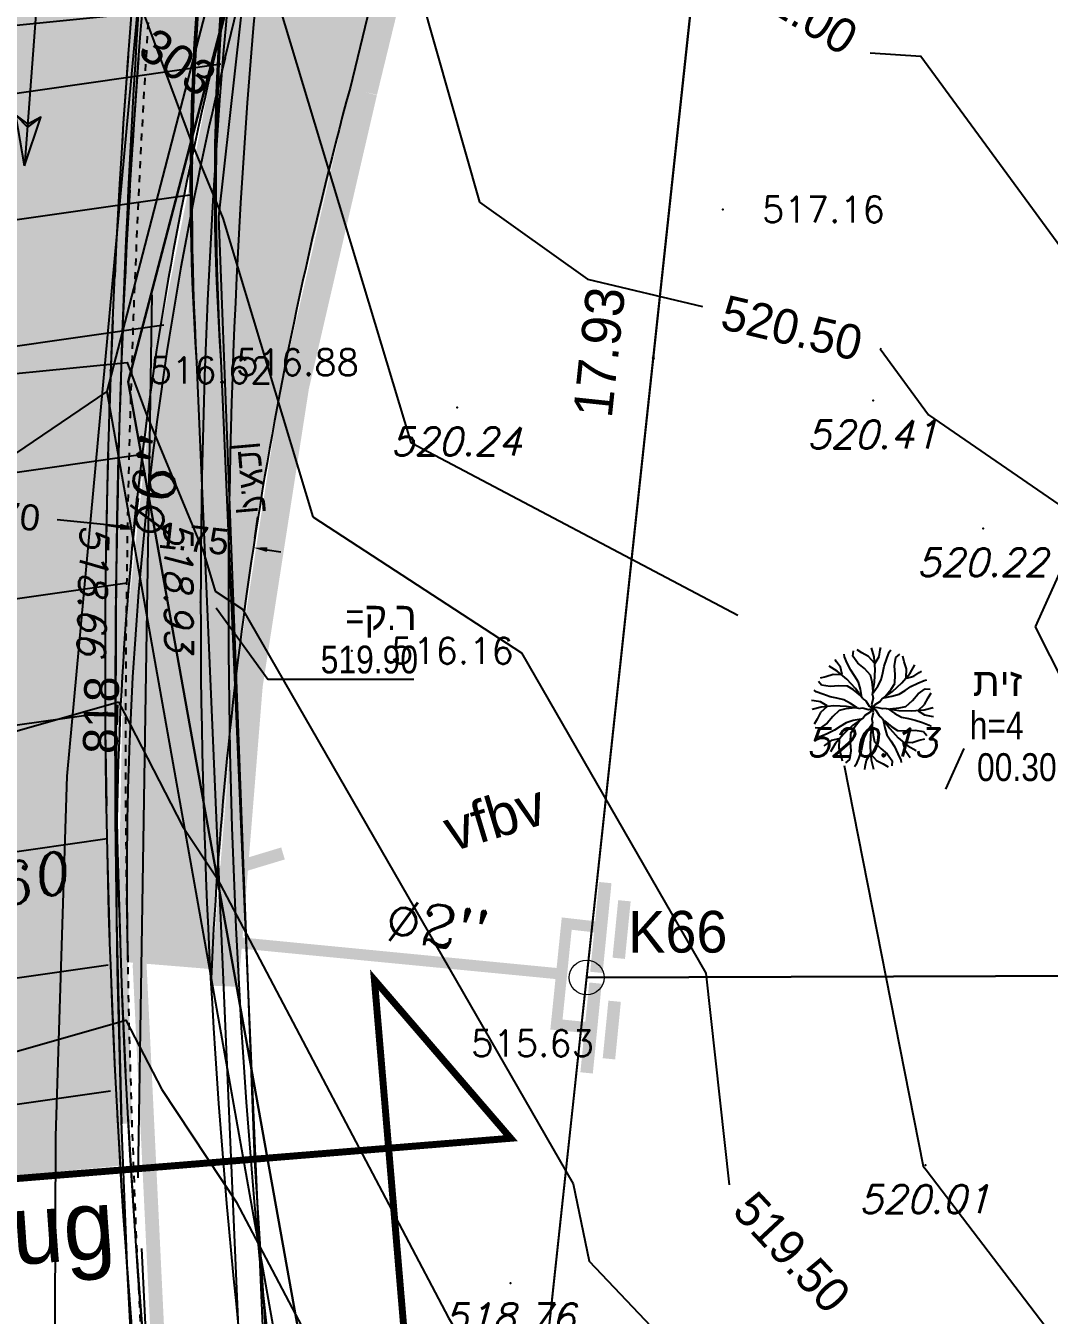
# Model space of a CAD drawing. Header units: metres. Extents: x 222509 to 223547, y 765290 to 766147.
# Drawn here: x 223034.97 to 223049.7, y 765892.9 to 765911.45 of the extents above; entities that cross this region are included whole.
import ezdxf
from ezdxf.enums import TextEntityAlignment as Align

# ---------------------------------------------------------------- set-up
doc = ezdxf.new("R2010")
doc.units = ezdxf.units.M
doc.linetypes.add('DASHED', pattern=[19.05, 12.7, -6.35])
doc.linetypes.add('DASHED2', pattern=[0.375, 0.25, -0.125])
for name, color, linetype in [('55', 8, 'Continuous'), ('A-S', 252, 'Continuous'), ('AS', 8, 'Continuous'), ('biuv metuhnan 160', 240, 'Continuous'), ('Biuv-Metuhnan', 240, 'Continuous'), ('K', 8, 'Continuous'), ('KER', 8, 'Continuous'), ('M2602', 8, 'Continuous'), ('maim metuhnan', 150, 'Continuous'), ('maim metuhnan 2', 150, 'Continuous'), ('maim metuhnan 6', 150, 'Continuous'), ('Maim-Kayam-Betol', 140, 'reka-biyuv$0$Reka_new$0$X_LINE-DASH2'), ('NOTE', 50, 'Continuous'), ('pcell', 160, 'Continuous'), ('PNT', 8, 'Continuous'), ('PNT2510', 8, 'Continuous'), ('PNTELEV', 5, 'Continuous'), ('PNTELEV2510', 7, 'Continuous'), ('R-K', 8, 'Continuous'), ('R-K GOVA', 8, 'Continuous'), ('Sewage-man-names', 240, 'Continuous'), ('T', 8, 'Continuous'), ('Tcontours0', 250, 'Continuous'), ('Tcontours1', 250, 'Continuous'), ('Tcontours2', 250, 'DASHED'), ('tich', 8, 'Continuous'), ('timrur', 8, 'Continuous'), ('TREE', 8, 'DASHED')]:
    doc.layers.add(name, color=color, linetype=linetype)
for name, color, linetype, lineweight in [('C1602_1', 6, 'Continuous', 13), ('C1609_1', 210, 'Continuous', 13), ('C1611_1', 210, 'Continuous', 13), ('M2404', 8, 'DASHED', 25), ('M2605', 8, 'Continuous', 25)]:
    doc.layers.add(name, color=color, linetype=linetype, lineweight=lineweight)
doc.styles.add('CIVILCADMAIN', font='d2w.shx')
doc.styles.add('GLONASS', font='techno_n.shx', dxfattribs={"width": 0.86})
doc.styles.add('ITALIC', font='italic')
doc.styles.add('MIRYL', font='MIRYL.shx')
doc.styles.add('NARKISM', font='narkism')
doc.styles.add('PTXT', font='txt.shx')
doc.styles.add('reka-biyuv$0$Reka_new$0$STANDARD', font='HEB')
doc.styles.add('S_COMPLEX', font='complex')
doc.styles.get("Standard").update_dxf_attribs({"font": 'arial.ttf'})
doc.styles.add('style10', font='miryl')
doc.styles.add('TAZAR_HEBTXT', font='HEBTXT.SHX')
doc.styles.add('TECHN_MT', font='techn_mt.shx')
doc.linetypes.add('reka-biyuv$0$Reka_new$0$X_LINE-DASH2', pattern='A,0.5,-0.25,0.5,-0.0002,["X",reka-biyuv$0$Reka_new$0$STANDARD,S=0.3,R=0,X=0,Y=-0.14],-0.2', length=1.4502)
doc.dimstyles.get("Standard").update_dxf_attribs({"dimtxt": 0.18, "dimasz": 0.18, "dimexe": 0.18, "dimexo": 0.0625, "dimgap": 0.09, "dimtad": 0, "dimtih": 1, "dimtoh": 1, "dimdec": 4, "dimzin": 0, "dimdsep": 46, "dimtxsty": 'Standard', "dimcen": 0.09, "dimadec": 0, "dimazin": 0, "dimtfac": 1, "dimtdec": 4, "dimtofl": 0, "dimtmove": 0, "dimatfit": 3, "dimfxl": 1, "dimtolj": 1, "dimtzin": 0, "dimarcsym": 0})

# ---------------------------------------------------------------- blocks, each defined once
blk = doc.blocks.new('G$C7550C811')
at = {"layer": 'Biuv-Metuhnan'}
for points in [[(-0.846, 0), (1.854, 0)], [(1.854, 0), (1.139, 0.182), (1.297, 0)], [(1.139, 0.182), (1.253, 0)], [(1.854, 0), (1.139, -0.182), (1.297, 0)], [(1.139, -0.182), (1.253, 0)]]:
    blk.add_lwpolyline(points, dxfattribs=at)
blk = doc.blocks.new('G$CDE37A9AE')
at = {"layer": 'biuv metuhnan 160', "const_width": 0.18}
blk.add_lwpolyline([(223030.849, 765897.18), (223038.675, 765899.544)], dxfattribs=at)
at = {"layer": 'NOTE', "rotation": 265.7393403460346}
blk.add_blockref('G$C7550C811', (223035.095, 765911.287), dxfattribs=at)
at = {"layer": 'Biuv-Metuhnan', "style": 'style10'}
blk.add_text('vfbv', height=0.6, rotation=16.8004, dxfattribs=at).set_placement((223041.103, 765899.566))
at = {"layer": 'Sewage-man-names', "style": 'ITALIC'}
blk.add_text('%%C160', height=0.6, rotation=13.6093, dxfattribs=at).set_placement((223033.623, 765898.52))
blk = doc.blocks.new('A$C50042630')
at = {"layer": 'maim metuhnan', "const_width": 0.18}
for points in [[(-0.416, 0.3), (0.416, 0.3)], [(-0.649, 0), (0.649, 0)]]:
    blk.add_lwpolyline(points, dxfattribs=at)
blk = doc.blocks.new('G$C48AC2FB6')
at = {"layer": 'maim metuhnan 2', "const_width": 0.16}
for points in [[(223043.249, 765898.479), (223042.758, 765898.535), (223042.61, 765897.083), (223043.108, 765897.033)], [(223042.677, 765897.81), (223036.627, 765898.396)]]:
    blk.add_lwpolyline(points, dxfattribs=at)
at = {"layer": 'maim metuhnan 6', "const_width": 0.2}
blk.add_lwpolyline([(223107.196, 765888), (223096.208, 765896.583), (223080.56, 765908.85), (223069.236, 765917.36), (223066.562, 765918.83), (223059.41, 765921.844), (223056.783, 765922.524), (223052.812, 765922.249), (223048.694, 765921.03), (223044.594, 765919.895), (223041.798, 765917.978), (223039.578, 765915.186), (223038.278, 765911.762), (223037.454, 765908.296), (223036.758, 765902.715), (223036.613, 765897.912), (223037.108, 765887.655), (223037.793, 765875.296), (223038.311, 765865.259)], dxfattribs=at)
at = {"layer": 'Maim-Kayam-Betol'}
blk.add_lwpolyline([(223036.457, 765869.228), (223035.807, 765876.297), (223035.367, 765884.988), (223035.406, 765895.476), (223035.571, 765900.656), (223037.487, 765921.492), (223043.759, 765930.338), (223044.785, 765938.714), (223059.31, 765934.095), (223095.418, 765900.104), (223130.63, 765871.619)], dxfattribs=at)
at = {"layer": 'maim metuhnan', "ltscale": 0.05, "zscale": 23.95234735593796, "rotation": 264.3643048688637}
for p in [(223043.249, 765898.479), (223043.108, 765897.033)]:
    blk.add_blockref('A$C50042630', p, dxfattribs=at)
at = {"layer": 'maim metuhnan', "style": 'S_COMPLEX'}
for s, rotation, p in [('%%C6"', 82.78, (223037.023, 765904.059, -538.75)), ('%%C2"', 353.1038, (223040.12, 765898.296, -538.75))]:
    blk.add_text(s, height=0.6, rotation=rotation, dxfattribs=at).set_placement(p)
blk = doc.blocks.new('SRVPNO9')
at = {"layer": 'PNTELEV2510', "style": 'PTXT', "oblique": 15}
blk.add_attdef('ELEV2', text='', height=1, dxfattribs=at).set_placement((-0.035, -1.723), align=Align.CENTER)
blk = doc.blocks.new('BRANCHZ', base_point=(0.5, 0.5))
for p, q in [((0.876, 0.621), (0.934, 0.663)), ((0.934, 0.663), (0.976, 0.659)), ((0.776, 0.517), (0.83, 0.567)), ((0.83, 0.567), (0.876, 0.621)), ((0.93, 0.533), (0.959, 0.588)), ((0.959, 0.588), (0.984, 0.629)), ((0.533, 0.508), (0.5, 0.5)), ((0.584, 0.496), (0.533, 0.508)), ((0.613, 0.5), (0.584, 0.496)), ((0.613, 0.5), (0.717, 0.483)), ((0.629, 0.496), (0.684, 0.458)), ((0.642, 0.496), (0.721, 0.504)), ((0.684, 0.458), (0.738, 0.429)), ((0.717, 0.483), (0.821, 0.479)), ((0.721, 0.504), (0.776, 0.517)), ((0.738, 0.429), (0.796, 0.416)), ((0.821, 0.479), (0.926, 0.488)), ((0.876, 0.483), (0.93, 0.533)), ((0.876, 0.479), (0.93, 0.446)), ((0.926, 0.488), (1.001, 0.508)), ((0.93, 0.446), (0.984, 0.437)), ((0.984, 0.437), (1.005, 0.433)), ((0.796, 0.416), (0.851, 0.404)), ((0.851, 0.404), (0.913, 0.383)), ((0.913, 0.383), (0.967, 0.362)), ((0.967, 0.362), (0.984, 0.35))]:
    blk.add_line(p, q)
blk = doc.blocks.new('tree')
at = {"layer": 'TREE', "xscale": 2.483712, "yscale": 2.483712, "zscale": 2.483712}
for rotation in [135, 90, 45, 180, 315, 225, 270]:
    blk.add_blockref('BRANCHZ', (0, 0), dxfattribs=dict(at, rotation=rotation))
blk.add_blockref('BRANCHZ', (0, 0), dxfattribs=at)
blk = doc.blocks.new('C1611', base_point=(0, 0, -9000))
at = {"color": 6, "linetype": 'Continuous'}
blk.add_circle((0, 0), 0.5, dxfattribs=at)
at = {"color": 6, "style": 'TAZAR_HEBTXT'}
for tag, p, p2 in [('POINT_NAME', (-14.8, 1.54), (14.8, 1.54)), ('MARK_DESC', (2.2, -0.6), (31.8, -0.6))]:
    blk.add_attdef(tag, text='', height=1.2, dxfattribs=at).set_placement(p, p2, align=Align.FIT)
at = {"color": 6, "style": 'TAZAR_HEBTXT', "flags": 1}
for tag, p, p2 in [('MARK', (-12.333, -2.5), (12.333, -2.5)), ('CLASS', (-12.333, -4), (12.333, -4)), ('SOURCE', (-12.333, -5.5), (12.333, -5.5)), ('TOPO', (-12.333, -7), (12.333, -7))]:
    blk.add_attdef(tag, text='', height=1, dxfattribs=at).set_placement(p, p2, align=Align.FIT)
for tag, p, p2 in [('HEIGHT', (-12.333, -8.5), (12.333, -8.5)), ('COMMENT', (-12.333, -10), (12.333, -10))]:
    blk.add_attdef(tag, text='', height=1, rotation=360, dxfattribs=at).set_placement(p, p2, align=Align.FIT)
blk = doc.blocks.new('C1609')
at = {"color": 2}
for start, end in [(90, 270), (270, 90)]:
    blk.add_arc((0, 0), 0.04, start, end, dxfattribs=at)
at = {"color": 2, "style": 'TAZAR_HEBTXT'}
for tag, p, p2 in [('CROSS', (-172.667, 1.26), (172.667, 1.26)), ('CALC_LENGTH', (-17.267, 1.26), (17.267, 1.26)), ('LEGAL_LENGTH', (-17.267, 1.26), (17.267, 1.26)), ('RADIUS', (-17.267, 1.26), (17.267, 1.26))]:
    blk.add_attdef(tag, text='', height=1.4, dxfattribs=at).set_placement(p, p2, align=Align.FIT)
at = {"color": 2, "style": 'TAZAR_HEBTXT', "flags": 1}
for tag, p, p2 in [('LINE_NAME', (-12.333, -4.5), (12.333, -4.5)), ('TOPO', (-12.333, -6), (12.333, -6)), ('COMMENT', (-12.333, -7.5), (12.333, -7.5))]:
    blk.add_attdef(tag, text='', height=1, dxfattribs=at).set_placement(p, p2, align=Align.FIT)
blk = doc.blocks.new('G$CAC2BD834')
at = {"layer": '55'}
blk.add_line((223044.125, 765936.938), (223036.141, 765906.188), dxfattribs=at)
blk.add_line((223044.125, 765936.938), (223036.141, 765906.188), dxfattribs=at)
for points in [[(223036.141, 765906.188), (222993.703, 765877.398)], [(223036.141, 765906.188), (222993.703, 765877.398)], [(223036.141, 765906.188), (223046.446, 765848.238)], [(223036.141, 765906.188), (223046.446, 765848.238)]]:
    blk.add_lwpolyline(points, dxfattribs=at)
at = {"layer": 'AS'}
blk.add_lwpolyline([(223105.31, 765889.85), (223096.8, 765896.5), (223090.73, 765901.33), (223084.29, 765906.4), (223074.77, 765913.63), (223064.37, 765921.46), (223059.6, 765925.07, 0.064778), (223053.11, 765928.27), (223051.87, 765928.72, 0.086166), (223046.48, 765929.56, 0.160133), (223042.22, 765928.24), (223041.1, 765927.18, 0.109865), (223037.91, 765921.69), (223036.8, 765914.51, 0.035262), (223036.55, 765891.35), (223037.02, 765874.63), (223038.11, 765861.93), (223038.86, 765853.75)], format="xyb", dxfattribs=at)
at = {"layer": 'AS', "linetype": 'DASHED2', "ltscale": 0.3}
blk.add_lwpolyline([(223105.218, 765889.732), (223096.707, 765896.382), (223090.637, 765901.212), (223084.198, 765906.281), (223074.68, 765913.51), (223064.28, 765921.34), (223059.513, 765924.948, 0.06475), (223053.06, 765928.129), (223051.82, 765928.578, 0.086182), (223046.48, 765929.41, 0.159844), (223042.315, 765928.124), (223041.207, 765927.075, 0.109575), (223038.056, 765921.656), (223036.949, 765914.492, 0.035257), (223036.7, 765891.357), (223037.17, 765874.639), (223038.259, 765861.943), (223039.009, 765853.764)], format="xyb", dxfattribs=at)
at = {"layer": 'C1602_1'}
blk.add_lwpolyline([(223032.871, 765846.205, -0.028923), (223028.452, 765858.519), (223026.555, 765872.634), (223026.272, 765899.746, -0.121783), (223033.343, 765941.571), (223034.139, 765941.708), (223045.284, 765944.156), (223047.88, 765944.398), (223065.396, 765931.743), (223065.902, 765931.378), (223058.025, 765921.247, 0.53793), (223044.964, 765915.588), (223043.045, 765897.759), (223041.149, 765880.129), (223043.997, 765864.246), (223046.852, 765848.298)], format="xyb", dxfattribs=at)
for points in [[(223065.124, 765897.832), (223043.045, 765897.759), (223044.964, 765915.588), (223065.64, 765915.59), (223065.476, 765898.064)], [(223057.935, 765880.568), (223041.149, 765880.129), (223043.045, 765897.759), (223065.124, 765897.832), (223064.755, 765885.151)]]:
    blk.add_lwpolyline(points, close=True, dxfattribs=at)
at = {"layer": 'KER'}
for points in [[(223052.22, 765926.7, 0.064807), (223045.66, 765928.07, 0.135371), (223041.83, 765925.91, 0.143807), (223039.25, 765921.17), (223038.14, 765914.34, 0.058927), (223038.2, 765891.27), (223039.25, 765874.72), (223040.09, 765861.99), (223040.77, 765853.88)], [(223052.088, 765926.322, 0.064166), (223045.695, 765927.666, 0.133268), (223042.113, 765925.627, 0.1435), (223039.643, 765921.096), (223038.536, 765914.285, 0.058932), (223038.598, 765891.307), (223039.649, 765874.746), (223040.489, 765862.02), (223041.169, 765853.913)]]:
    blk.add_lwpolyline(points, format="xyb", dxfattribs=at)
at = {"layer": 'PNT2510'}
for p in [(223041.18, 765905.96, 520.24), (223047.17, 765906.06, 520.41), (223048.75, 765904.22, 520.22), (223036.27, 765903.22, 518.66), (223037.49, 765903.16, 518.93), (223047.16, 765901.63, 520.13), (223047.92, 765895.06, 520.01), (223041.95, 765893.36, 518.76)]:
    blk.add_point(p, dxfattribs=at)
at = {"layer": 'R-K GOVA', "elevation": 517.56}
blk.add_lwpolyline([(223037.712, 765903.078), (223038.455, 765902.049), (223040.557, 765902.049)], dxfattribs=at)
at = {"layer": 'Tcontours0', "elevation": 520}
for points in [[(223033.439, 765917.14), (223037.129, 765916.664), (223037.35, 765916.015), (223037.749, 765914.387), (223038.025, 765913.649), (223038.091, 765913.49), (223040.515, 765905.456), (223045.219, 765902.971)], [(223046.751, 765900.808), (223047.886, 765895.046), (223047.933, 765894.995), (223051.069, 765890.878), (223052.675, 765889.176), (223056.464, 765886.683), (223059.444, 765883.791), (223060.235, 765883.01), (223061.028, 765882.824), (223069.192, 765877.531), (223073.377, 765874.874)]]:
    blk.add_lwpolyline(points, dxfattribs=at)
at = {"layer": 'Tcontours1'}
for points, elevation in [([(223030.796, 765906.05), (223036.43, 765906.608), (223036.715, 765905.846), (223037.529, 765903.876), (223037.698, 765903.316), (223038.09, 765903.06), (223042.85, 765894.789), (223043.082, 765893.68), (223045.128, 765891.519)], 519), ([(223030.995, 765895.6), (223036.413, 765897.148), (223036.929, 765896.148), (223038.001, 765894.534), (223039.375, 765891.927), (223041.202, 765888.857), (223041.877, 765887.655), (223042.359, 765887.251), (223044.43, 765885.437), (223045.096, 765884.684)], 518), ([(223047.124, 765911.064), (223047.855, 765911.015), (223052.502, 765904.672), (223052.715, 765904.526), (223052.649, 765904.38), (223053.085, 765903.514), (223056.493, 765897.898), (223060.131, 765893.091), (223060.29, 765892.668), (223060.879, 765892.305), (223061.925, 765891.145), (223062.654, 765890.305), (223063.037, 765889.791), (223064.208, 765887.382), (223064.331, 765887.307), (223065.795, 765886.493), (223069.174, 765885.701), (223071.739, 765884.039), (223078.804, 765879.553)], 521)]:
    blk.add_lwpolyline(points, dxfattribs=dict(at, elevation=elevation))
at = {"layer": 'Tcontours2'}
for points, elevation in [([(223031.805, 765922.517), (223037.823, 765921.682), (223037.905, 765921.672), (223038.64, 765919.514), (223038.846, 765918.676), (223039.759, 765915.032), (223041.502, 765908.911), (223043.055, 765907.806), (223044.71, 765907.412)], 520.5), ([(223032.21, 765911.201), (223036.662, 765911.641), (223037.37, 765909.747), (223037.81, 765908.683), (223039.106, 765904.386), (223042.108, 765902.429), (223044.76, 765897.82), (223045.098, 765894.776)], 519.5), ([(223032.582, 765900.66), (223036.307, 765901.724), (223037.231, 765899.936), (223037.723, 765899.194), (223041.059, 765892.864), (223041.965, 765891.34), (223044.481, 765888.473), (223045.057, 765888.058)], 518.5), ([(223047.288, 765906.798), (223047.27, 765906.802), (223047.966, 765905.853), (223050.182, 765904.327), (223049.5, 765902.804), (223052.755, 765896.329), (223053.101, 765895.217), (223053.322, 765894.163), (223055.049, 765890.792), (223057.62, 765889.101), (223058.372, 765888.37), (223061.731, 765885.053), (223065.101, 765884.263), (223070.465, 765880.785), (223076.09, 765877.213)], 520.5)]:
    blk.add_lwpolyline(points, dxfattribs=dict(at, elevation=elevation))
at = {"layer": 'TREE'}
blk.add_lwpolyline([(223048.474, 765901.056), (223048.211, 765900.47)], dxfattribs=at)
at = {"layer": 'C1609_1'}
ref = blk.add_blockref('C1609', (223044.005, 765906.674), dxfattribs=dict(at, xscale=0.4, yscale=0.4, zscale=0.4, rotation=83.86666666666667))
ref.add_attrib('CALC_LENGTH', '17.93', dxfattribs={"layer": '0', "height": 0.56, "rotation": 84, "style": 'TAZAR_HEBTXT'}).set_placement((223043.503, 765906.726), align=Align.CENTER)
at = {"layer": 'C1611_1'}
ref = blk.add_blockref('C1611', (223043.045, 765897.759), dxfattribs=dict(at, xscale=0.5, yscale=0.5, zscale=0.5))
ref.add_attrib('POINT_NAME', 'K66', dxfattribs={"layer": '0', "height": 0.6, "rotation": 0, "style": 'TAZAR_HEBTXT'}).set_placement((223044.357, 765898.118), align=Align.CENTER)
at = {"layer": 'PNT2510'}
ref = blk.add_blockref('SRVPNO9', (223047.17, 765906.06, 520.41), dxfattribs=dict(at, xscale=0.4, yscale=0.4, zscale=0.4))
ref.add_attrib('ELEV2', '520.41', dxfattribs={"layer": 'PNTELEV2510', "height": 0.4, "style": 'PTXT', "oblique": 15}).set_placement((223047.156, 765905.371, 520.41), align=Align.CENTER)
ref = blk.add_blockref('SRVPNO9', (223041.18, 765905.96, 520.24), dxfattribs=dict(at, xscale=0.4, yscale=0.4, zscale=0.4))
ref.add_attrib('ELEV2', '520.24', dxfattribs={"layer": 'PNTELEV2510', "height": 0.4, "style": 'PTXT', "oblique": 15}).set_placement((223041.166, 765905.271, 520.24), align=Align.CENTER)
ref = blk.add_blockref('SRVPNO9', (223036.27, 765903.22, 518.66), dxfattribs=dict(at, xscale=0.4, yscale=0.4, zscale=0.4))
ref.add_attrib('ELEV2', '518.66', dxfattribs={"layer": 'PNTELEV2510', "height": 0.4, "rotation": 268.3619, "style": 'PTXT', "oblique": 15}).set_placement((223035.74, 765903.34, 518.66), align=Align.CENTER)
ref = blk.add_blockref('SRVPNO9', (223037.49, 765903.16, 518.93), dxfattribs=dict(at, xscale=0.4, yscale=0.4, zscale=0.4))
ref.add_attrib('ELEV2', '518.93', dxfattribs={"layer": 'PNTELEV2510', "height": 0.4, "rotation": 270.3034, "style": 'PTXT', "oblique": 15}).set_placement((223036.973, 765903.391, 518.93), align=Align.CENTER)
ref = blk.add_blockref('SRVPNO9', (223048.75, 765904.22, 520.22), dxfattribs=dict(at, xscale=0.4, yscale=0.4, zscale=0.4))
ref.add_attrib('ELEV2', '520.22', dxfattribs={"layer": 'PNTELEV2510', "height": 0.4, "style": 'PTXT', "oblique": 15}).set_placement((223048.736, 765903.531, 520.22), align=Align.CENTER)
ref = blk.add_blockref('SRVPNO9', (223047.16, 765901.63, 520.13), dxfattribs=dict(at, xscale=0.4, yscale=0.4, zscale=0.4))
ref.add_attrib('ELEV2', '520.13', dxfattribs={"layer": 'PNTELEV2510', "height": 0.4, "style": 'PTXT', "oblique": 15}).set_placement((223047.146, 765900.941, 520.13), align=Align.CENTER)
ref = blk.add_blockref('SRVPNO9', (223047.92, 765895.06, 520.01), dxfattribs=dict(at, xscale=0.4, yscale=0.4, zscale=0.4))
ref.add_attrib('ELEV2', '520.01', dxfattribs={"layer": 'PNTELEV2510', "height": 0.4, "style": 'PTXT', "oblique": 15}).set_placement((223047.906, 765894.371, 520.01), align=Align.CENTER)
ref = blk.add_blockref('SRVPNO9', (223041.95, 765893.36, 518.76), dxfattribs=dict(at, xscale=0.4, yscale=0.4, zscale=0.4))
ref.add_attrib('ELEV2', '518.76', dxfattribs={"layer": 'PNTELEV2510', "height": 0.4, "style": 'PTXT', "oblique": 15}).set_placement((223041.936, 765892.671, 518.76), align=Align.CENTER)
at = {"layer": 'TREE', "xscale": 0.7, "yscale": 0.7, "zscale": 0.7}
blk.add_blockref('tree', (223047.16, 765901.63), dxfattribs=at)
at = {"layer": 'R-K', "style": 'TECHN_MT', "width": 1.00001}
blk.add_text('=ק.ר', height=0.4, dxfattribs=at).set_placement((223040.599, 765902.758, 184.98), align=Align.RIGHT)
at = {"layer": 'R-K GOVA', "style": 'TECHN_MT', "width": 1.00001}
blk.add_text('519.90', height=0.4, dxfattribs=at).set_placement((223040.619, 765902.134, 184.98), align=Align.RIGHT)
at = {"layer": 'Tcontours1', "style": 'CIVILCADMAIN'}
blk.add_text('521.00', height=0.5, rotation=328.643, dxfattribs=at).set_placement((223045.993, 765911.753, 521), align=Align.MIDDLE_CENTER)
at = {"layer": 'Tcontours2', "style": 'CIVILCADMAIN'}
for s, rotation, p in [('520.50', 346.6085, (223045.999, 765907.105, 520.5)), ('519.50', 313.0327, (223046.002, 765893.808, 519.5))]:
    blk.add_text(s, height=0.5, rotation=rotation, dxfattribs=at).set_placement(p, align=Align.MIDDLE_CENTER)
at = {"layer": 'TREE', "style": 'TECHN_MT', "width": 1.00001}
for s, p in [('תיז', (223049.314, 765901.808)), ('h=4', (223049.334, 765901.185)), ('00.30', (223049.809, 765900.586))]:
    blk.add_text(s, height=0.4, dxfattribs=at).set_placement(p, align=Align.RIGHT)
blk = doc.blocks.new('*D64')
at = {"color": 0, "lineweight": -2}
for p in [(223039.862, 765915.962), (223042.99, 765914.196)]:
    blk.add_line(p, (223042.478, 765914.196), dxfattribs=at)
at = {"color": 0}
blk.add_solid([(223039.881, 765915.99), (223039.844, 765915.935), (223039.697, 765916.074)], dxfattribs=at)
at = {"layer": 'DEFPOINTS', "color": 0}
for p in [(223039.697, 765916.074), (223049.64, 765909.356)]:
    blk.add_point(p, dxfattribs=at)
at = {"color": 0, "insert": (223044.028, 765914.196), "char_height": 0.375, "attachment_point": 5, "rotation": 329.187}
blk.add_mtext('\\A1;R12.00', dxfattribs=at)
blk = doc.blocks.new('*D94')
at = {"color": 0, "lineweight": -2}
for p, q in [((223032.815, 765904.613), (223032.858, 765905.046)), ((223036.532, 765904.247), (223036.575, 765904.681)), ((223033.013, 765904.579), (223033.92, 765904.49)), ((223036.332, 765904.252), (223035.425, 765904.342))]:
    blk.add_line(p, q, dxfattribs=at)
at = {"color": 0}
for points in [[(223033.016, 765904.612), (223033.01, 765904.545), (223032.814, 765904.598)], [(223036.329, 765904.219), (223036.335, 765904.286), (223036.531, 765904.233)]]:
    blk.add_solid(points, dxfattribs=at)
at = {"layer": 'DEFPOINTS', "color": 0}
for p in [(223032.8, 765904.457), (223036.531, 765904.233), (223036.517, 765904.092)]:
    blk.add_point(p, dxfattribs=at)
at = {"color": 0, "insert": (223034.672, 765904.416), "char_height": 0.375, "attachment_point": 5, "rotation": 353.61}
blk.add_mtext('\\A1;3.70', dxfattribs=at)
blk = doc.blocks.new('*D95')
at = {"color": 0, "lineweight": -2}
for p, q in [((223036.55, 765904.338), (223036.597, 765904.648)), ((223038.268, 765904.078), (223038.315, 765904.389)), ((223036.332, 765904.233), (223036.134, 765904.263)), ((223038.446, 765903.914), (223038.643, 765903.884))]:
    blk.add_line(p, q, dxfattribs=at)
at = {"color": 0}
for points in [[(223036.327, 765904.2), (223036.337, 765904.266), (223036.529, 765904.203)], [(223038.451, 765903.947), (223038.441, 765903.881), (223038.248, 765903.944)]]:
    blk.add_solid(points, dxfattribs=at)
at = {"layer": 'DEFPOINTS', "color": 0}
for p in [(223036.526, 765904.184), (223038.245, 765903.924), (223038.248, 765903.944)]:
    blk.add_point(p, dxfattribs=at)
at = {"color": 0, "insert": (223037.389, 765904.073), "char_height": 0.375, "attachment_point": 5, "rotation": 353.61}
blk.add_mtext('\\A1;1.75', dxfattribs=at)
blk = doc.blocks.new('SRVPNO1')
at = {"layer": 'PNTELEV', "color": 8, "style": 'PTXT'}
blk.add_attdef('ELEV2', (1.5, -0.5), '', height=1, dxfattribs=at)
blk = doc.blocks.new('G$C9B10AD15')
at = {"layer": 'A-S'}
for points in [[(223052.807, 765928.376, 0.236379), (223042.866, 765928.696, 0.186611), (223037.542, 765920.474, 0.059418), (223036.506, 765892.582, 0.017566), (223039.155, 765850.757), (223039.512, 765849.824), (223039.711, 765847.883), (223039.56, 765846.848), (223040.725, 765835.179, 0.072394), (223042.139, 765831.179, 0.112445), (223048.001, 765824.293, 0.053398), (223048.659, 765823.877), (223062.411, 765817.376), (223071.421, 765813.094), (223089.553, 765804.567), (223103.156, 765798.143), (223115.834, 765792.204), (223123.059, 765788.772, -0.127843), (223133.6, 765777.617, -0.096184), (223136.058, 765764.253), (223138.159, 765764.394)], [(223052.736, 765928.244, 0.236026), (223042.942, 765928.566, 0.186256), (223037.69, 765920.447, 0.059419), (223036.656, 765892.59, 0.017559), (223039.302, 765850.792), (223039.659, 765849.859), (223039.862, 765847.88), (223039.711, 765846.845), (223040.874, 765835.201, 0.072274), (223042.272, 765831.249, 0.112475), (223048.093, 765824.412, 0.05347), (223048.724, 765824.012), (223062.475, 765817.512), (223071.485, 765813.23), (223089.617, 765804.703), (223103.22, 765798.279), (223115.898, 765792.34), (223123.131, 765788.904, -0.127996), (223133.736, 765777.681, -0.095111), (223136.209, 765764.413), (223138.149, 765764.544)]]:
    blk.add_lwpolyline(points, format="xyb", dxfattribs=at)
at = {"layer": 'K'}
for points in [[(223043.015, 765832.737), (223042.257, 765835.226), (223041.109, 765849.109), (223040.043, 765862.966), (223038.041, 765892.616), (223037.437, 765906.61, -0.127082), (223040.718, 765924.44, -0.259983), (223046.572, 765928.027, -0.135558), (223052.101, 765926.739)], [(223043.35, 765832.839), (223042.603, 765835.292), (223041.458, 765849.137), (223040.392, 765862.991), (223038.39, 765892.635), (223037.786, 765906.63, -0.127019), (223041.03, 765924.28, -0.259448), (223046.586, 765927.677, -0.135558), (223051.934, 765926.432, -0.135558)]]:
    blk.add_lwpolyline(points, format="xyb", dxfattribs=at)
at = {"layer": 'PNT', "color": 252}
for p in [(223045.005, 765908.809, 517.158), (223037.437, 765906.61, 516.88), (223036.193, 765906.495, 516.615), (223039.666, 765902.459, 516.163), (223040.819, 765896.812, 515.63)]:
    blk.add_point(p, dxfattribs=at)
ref = blk.add_blockref('SRVPNO1', (223045.005, 765908.809, 517.158), dxfattribs=dict(at, xscale=0.375, yscale=0.375, zscale=0.375))
ref.add_attrib('ELEV2', '517.16', (223045.568, 765908.622, 517.158), dxfattribs={"layer": 'PNTELEV', "color": 8, "height": 0.375, "style": 'PTXT'})
ref = blk.add_blockref('SRVPNO1', (223037.437, 765906.61, 516.88), dxfattribs=dict(at, xscale=0.375, yscale=0.375, zscale=0.375))
ref.add_attrib('ELEV2', '516.88', (223038, 765906.422, 516.88), dxfattribs={"layer": 'PNTELEV', "color": 8, "height": 0.375, "style": 'PTXT'})
ref = blk.add_blockref('SRVPNO1', (223036.193, 765906.495, 516.615), dxfattribs=dict(at, xscale=0.375, yscale=0.375, zscale=0.375))
ref.add_attrib('ELEV2', '516.62', (223036.755, 765906.307, 516.615), dxfattribs={"layer": 'PNTELEV', "color": 8, "height": 0.375, "style": 'PTXT'})
ref = blk.add_blockref('SRVPNO1', (223039.666, 765902.459, 516.163), dxfattribs=dict(at, xscale=0.375, yscale=0.375, zscale=0.375))
ref.add_attrib('ELEV2', '516.16', (223040.228, 765902.272, 516.163), dxfattribs={"layer": 'PNTELEV', "color": 8, "height": 0.375, "style": 'PTXT'})
ref = blk.add_blockref('SRVPNO1', (223040.819, 765896.812, 515.63), dxfattribs=dict(at, xscale=0.375, yscale=0.375, zscale=0.375))
ref.add_attrib('ELEV2', '515.63', (223041.381, 765896.625, 515.63), dxfattribs={"layer": 'PNTELEV', "color": 8, "height": 0.375, "style": 'PTXT'})
at = {"layer": 'T', "style": 'GLONASS', "text_generation_flag": 2, "width": 0.86}
blk.add_text('ק.אבן', height=0.375, rotation=275.0423, dxfattribs=at).set_placement((223038.105, 765904.417))
blk = doc.blocks.new('G$C915B2375')
at = {"layer": 'pcell'}
blk.add_lwpolyline([(223048.479, 765943.965), (223045.932, 765943.736), (223034.584, 765941.784), (223041.636, 765939.268), (223044.542, 765937.268), (223036.448, 765906.33), (223041.149, 765880.129), (223042.873, 765896.159), (223042.898, 765896.39), (223044.695, 765913.087), (223044.964, 765915.588, -0.538279), (223058.025, 765921.247), (223059.649, 765923.336), (223065.902, 765931.378), (223065.396, 765931.743)], format="xyb", close=True, dxfattribs=at)
blk.add_lwpolyline([(223039.959, 765871.033), (223041.149, 765880.128), (223041.149, 765880.129), (223036.448, 765906.33), (223043.821, 765934.513), (223043.821, 765934.868), (223043.914, 765934.868), (223044.542, 765937.268), (223041.636, 765939.268), (223034.584, 765941.784)], dxfattribs=at)
for points in [[(223065.64, 765915.59), (223044.964, 765915.588), (223044.695, 765913.087), (223043.045, 765897.759), (223065.124, 765897.832), (223065.476, 765898.064)], [(223065.124, 765897.832), (223043.045, 765897.759), (223041.149, 765880.129), (223057.935, 765880.568), (223064.755, 765885.151)]]:
    blk.add_lwpolyline(points, close=True, dxfattribs=at)
blk = doc.blocks.new('G$CFB36F9AD')
at = {"layer": 'M2404', "ltscale": 0.1}
for points in [[(223039.042, 765924.301, 0.092086), (223037.542, 765920.474, 0.059418), (223036.506, 765892.582, 0.017566), (223039.155, 765850.757), (223039.512, 765849.824), (223039.711, 765847.883), (223039.56, 765846.848), (223040.725, 765835.179, 0.072394), (223042.139, 765831.179, 0.112445), (223048.001, 765824.293, 0.053398), (223048.659, 765823.877), (223062.411, 765817.376), (223071.421, 765813.094), (223089.553, 765804.567), (223103.156, 765798.143), (223115.834, 765792.204), (223123.059, 765788.772, -0.127843), (223133.6, 765777.617, -0.096184), (223136.058, 765764.253), (223138.159, 765764.394)], [(223039.176, 765924.233, 0.092409), (223037.69, 765920.447, 0.059419), (223036.656, 765892.59, 0.017559), (223039.302, 765850.792), (223039.659, 765849.859), (223039.862, 765847.88), (223039.711, 765846.845), (223040.874, 765835.201, 0.072274), (223042.272, 765831.249, 0.112475), (223048.093, 765824.412, 0.05347), (223048.724, 765824.012), (223062.475, 765817.512), (223071.485, 765813.23), (223089.617, 765804.703), (223103.22, 765798.279), (223115.898, 765792.34), (223123.131, 765788.904, -0.127996), (223133.736, 765777.681, -0.095111), (223136.209, 765764.413), (223138.149, 765764.544)]]:
    blk.add_lwpolyline(points, format="xyb", dxfattribs=at)
at = {"layer": 'M2605'}
for points in [[(223043.015, 765832.737), (223042.257, 765835.226), (223041.109, 765849.109), (223040.043, 765862.966), (223038.041, 765892.616), (223037.437, 765906.61, -0.107595), (223040.105, 765923.589, -0.165647), (223043.784, 765927.338, -0.275637), (223052.256, 765926.732)], [(223043.35, 765832.839), (223042.603, 765835.292), (223041.458, 765849.137), (223040.392, 765862.991), (223038.39, 765892.635), (223037.786, 765906.63, -0.110288), (223040.466, 765923.416, -0.165647), (223043.964, 765926.981, -0.275637), (223052.027, 765926.404)]]:
    blk.add_lwpolyline(points, format="xyb", dxfattribs=at)
at = {"layer": 'PNT'}
for p in [(223045.005, 765908.809, 517.158), (223037.437, 765906.61, 516.88), (223036.193, 765906.495, 516.615), (223039.666, 765902.459, 516.163), (223040.819, 765896.812, 515.63)]:
    blk.add_point(p, dxfattribs=at)
ref = blk.add_blockref('SRVPNO1', (223045.005, 765908.809, 517.158), dxfattribs=dict(at, xscale=0.375, yscale=0.375, zscale=0.375))
ref.add_attrib('ELEV2', '517.16', (223045.568, 765908.622, 517.158), dxfattribs={"layer": 'PNTELEV', "color": 8, "height": 0.375, "style": 'PTXT'})
ref = blk.add_blockref('SRVPNO1', (223037.437, 765906.61, 516.88), dxfattribs=dict(at, xscale=0.375, yscale=0.375, zscale=0.375))
ref.add_attrib('ELEV2', '516.88', (223038, 765906.422, 516.88), dxfattribs={"layer": 'PNTELEV', "color": 8, "height": 0.375, "style": 'PTXT'})
ref = blk.add_blockref('SRVPNO1', (223036.193, 765906.495, 516.615), dxfattribs=dict(at, xscale=0.375, yscale=0.375, zscale=0.375))
ref.add_attrib('ELEV2', '516.62', (223036.755, 765906.307, 516.615), dxfattribs={"layer": 'PNTELEV', "color": 8, "height": 0.375, "style": 'PTXT'})
ref = blk.add_blockref('SRVPNO1', (223039.666, 765902.459, 516.163), dxfattribs=dict(at, xscale=0.375, yscale=0.375, zscale=0.375))
ref.add_attrib('ELEV2', '516.16', (223040.228, 765902.272, 516.163), dxfattribs={"layer": 'PNTELEV', "color": 8, "height": 0.375, "style": 'PTXT'})
ref = blk.add_blockref('SRVPNO1', (223040.819, 765896.812, 515.63), dxfattribs=dict(at, xscale=0.375, yscale=0.375, zscale=0.375))
ref.add_attrib('ELEV2', '515.63', (223041.381, 765896.625, 515.63), dxfattribs={"layer": 'PNTELEV', "color": 8, "height": 0.375, "style": 'PTXT'})
at = {"layer": 'M2605', "style": 'GLONASS', "text_generation_flag": 2, "width": 0.86}
blk.add_text('ק.אבן', height=0.375, rotation=275.0423, dxfattribs=at).set_placement((223038.105, 765904.417))
blk = doc.blocks.new('G$CEBE070F1')
at = {"layer": 'M2404'}
blk.add_polyline3d([(223075.7, 765811.34, 508), (223053.09, 765821.85, 508.31), (223048.33, 765824.29, 508.7), (223045.47, 765826.75, 508.96), (223042.63, 765830.11, 509.19), (223041.18, 765833.89, 509.66), (223040.37, 765838.94, 510.2), (223038.26, 765862.15, 512.71), (223036.59, 765894.88, 516.25), (223036.9, 765914.14, 518.01), (223037.65, 765920.02, 518.77), (223038.41, 765923.11, 518.99), (223039.78, 765925.83, 519.29), (223041.45, 765927.75, 519.64), (223044.78, 765929.69, 519.86), (223048.28, 765929.68, 520.24), (223052.05, 765928.97, 520.52), (223055.6, 765927.38, 520.86), (223060.41, 765924.5, 521.04), (223070.18, 765916.99, 521.64), (223097.05, 765896.46, 523.13), (223136.73, 765865.69, 524.89), (223165.23, 765843.21, 526.29)], dxfattribs=at)
at = {"layer": 'M2602'}
blk.add_polyline3d([(223043.09, 765833.37, 510.47), (223042.29, 765836.63, 510.8), (223041.1, 765853.67, 512.61), (223039.38, 765877.84, 515.11), (223038.27, 765895.12, 516.98), (223037.75, 765908.7, 518.44), (223038.69, 765917.11, 519.27), (223039.69, 765921.88, 519.79), (223041.17, 765924.57, 520.3), (223042.57, 765926.45, 520.67), (223044.43, 765927.37, 520.96), (223046.86, 765927.78, 521.37), (223051.49, 765926.66, 521.74)], dxfattribs=at)
blk = doc.blocks.new('G$C122A9018')
at = {"layer": 'R-K GOVA'}
h = blk.add_hatch(color=254, dxfattribs=at)
h.dxf.hatch_style = 1
h.paths.add_polyline_path([(223083.9613, 765914.85158), (223080.00774, 765909.68354), (223069.4389, 765917.68627), (223068.26825, 765918.317), (223067.3334, 765918.81544), (223066.57736, 765919.17362), (223065.44119, 765919.65655), (223062.22835, 765921.00386), (223059.66703, 765922.07586), (223058.49733, 765922.47343), (223057.23737, 765922.75821), (223056.20794, 765922.88777), (223055.41751, 765922.92652), (223054.68416, 765922.91583), (223053.47497, 765922.79967), (223052.60892, 765922.63929), (223051.64724, 765922.38211), (223050.7066, 765922.04465), (223049.81474, 765921.71691), (223048.39628, 765921.33091), (223046.63672, 765920.97451), (223045.75193, 765920.70908), (223044.47631, 765920.18861), (223043.24892, 765919.51292), (223042.4374, 765918.9545), (223041.65103, 765918.31058), (223040.84343, 765917.5186), (223040.11037, 765916.64938), (223039.3221, 765915.48359), (223038.70362, 765914.29574), (223038.05837, 765912.49768), (223037.36959, 765909.7474), (223036.85807, 765906.79871), (223036.52799, 765904.00902), (223036.33278, 765901.55384), (223036.26907, 765899.17478), (223036.36611, 765895.05446), (223028.26989, 765894.29533), (223028.8219, 765895.00494), (223029.13709, 765895.69304), (223029.32121, 765896.71356), (223029.23568, 765900.41382), (223029.43388, 765910.1781), (223029.62225, 765912.22012), (223029.80686, 765913.36221), (223030.18468, 765915.04017), (223030.70538, 765916.74726), (223031.08885, 765917.87783), (223031.30917, 765918.6433), (223031.45558, 765919.22823), (223031.58139, 765919.80302), (223031.7577, 765920.79711), (223031.85658, 765921.54515), (223031.92295, 765922.24118), (223031.98312, 765923.77452), (223031.93688, 765925.35287), (223031.84021, 765927.78602), (223031.71015, 765931.05973), (223031.6111, 765932.67709), (223031.48142, 765933.86821), (223031.43741, 765935.30176), (223031.4995, 765936.36201), (223031.54519, 765937.62621), (223031.93133, 765939.00246), (223032.2144, 765939.62164), (223032.62698, 765940.6681), (223033.11177, 765941.65868), (223033.63182, 765942.54382), (223034.18921, 765943.42614), (223034.60685, 765944.22336), (223035.12039, 765945.29042), (223035.6417, 765946.49723), (223036.11234, 765947.72967), (223036.66706, 765949.43827), (223036.90449, 765950.29587), (223037.24589, 765951.74571), (223037.51948, 765953.22965), (223037.78374, 765955.09447), (223037.91398, 765956.90984), (223052.49375, 765954.73385), (223051.47691, 765954.59087), (223050.78723, 765954.35522), (223049.99835, 765953.92579), (223049.45116, 765953.40049), (223049.14634, 765952.94248), (223048.9965, 765952.62107), (223048.86201, 765952.18872), (223048.78835, 765951.64269), (223048.8827, 765950.64667), (223049.00665, 765949.96154), (223049.14578, 765949.36782), (223049.32162, 765948.98555), (223049.67058, 765948.55078), (223050.04087, 765948.27262), (223050.47193, 765948.07633), (223051.37609, 765947.69065), (223052.41243, 765947.15107), (223053.14901, 765946.69673), (223054.28321, 765945.88887), (223056.19438, 765944.05658), (223056.97695, 765943.21595), (223058.08685, 765941.87113), (223059.35242, 765940.08527), (223060.58661, 765938.0184), (223061.66003, 765935.83528), (223062.35032, 765933.96759), (223062.5708, 765933.32215), (223063.06183, 765932.37283), (223063.3298, 765931.99052), (223065.30041, 765929.91584), (223066.66818, 765928.60522), (223068.21113, 765927.23957), (223069.52609, 765926.14224), (223070.50123, 765925.40325), (223073.68056, 765922.99387)])
h.paths.add_polyline_path([(223036.76223, 765923.8799), (223036.55041, 765923.82452), (223036.38249, 765923.68386), (223036.27756, 765923.27105), (223036.259, 765922.70874), (223036.07868, 765920.64594), (223035.8294, 765919.11761), (223035.84718, 765918.81555), (223036.04047, 765918.67509), (223036.22519, 765918.68966), (223037.13564, 765919.81263), (223037.70041, 765920.45314), (223038.3821, 765921.14415), (223038.85195, 765921.57562), (223039.20474, 765921.94331), (223039.24772, 765922.17266), (223039.172, 765922.41312), (223038.90076, 765922.63215), (223038.34857, 765922.93966), (223037.95628, 765923.17861), (223037.72594, 765923.32732), (223037.42523, 765923.53132), (223037.2686, 765923.64218), (223037.14042, 765923.73533), (223036.92431, 765923.85885)], flags=16)
edge = h.paths.add_edge_path(flags=16)
edge.add_arc((223045.43445, 765935.01402), 8, 0, 360)
h.paths.add_polyline_path([(223058.51405, 765930.0216), (223058.44305, 765929.83942), (223058.25618, 765929.39234), (223058.03082, 765928.90407), (223057.73513, 765928.32871), (223057.44716, 765927.82411), (223057.34071, 765927.61448), (223057.26567, 765927.52922), (223057.22259, 765927.32387), (223057.34518, 765927.12447), (223057.59821, 765927.05445), (223058.22089, 765926.95048), (223059.02743, 765926.77848), (223060.84037, 765926.23047), (223062.15854, 765925.71635), (223062.54192, 765925.83075), (223062.69967, 765926.07426), (223062.65414, 765926.4593), (223061.91346, 765927.22328), (223059.83654, 765929.49251), (223059.14589, 765930.51527), (223059.06791, 765930.57056), (223058.95668, 765930.60058), (223058.84241, 765930.58649), (223058.73328, 765930.52285), (223058.67218, 765930.44492), (223058.62731, 765930.32909), (223058.59249, 765930.23218)], flags=16)
h.paths.add_polyline_path([(223042.41451, 765954.61221), (223042.28032, 765954.34093), (223042.20817, 765954.20863), (223042.09936, 765953.90677), (223041.90118, 765953.26553), (223041.71736, 765952.25606), (223041.48437, 765951.00772), (223041.15372, 765949.46791), (223041.19199, 765949.29923), (223041.36238, 765949.08573), (223041.4601, 765949.03127), (223041.65312, 765948.99251), (223041.76777, 765949.00093), (223043.21428, 765948.99251), (223043.37591, 765948.99593), (223043.58068, 765948.99902), (223043.68094, 765949.0263), (223043.84491, 765949.13027), (223043.95064, 765949.27535), (223044.00834, 765949.50792), (223043.90889, 765950.09016), (223043.79004, 765950.98593), (223043.71634, 765951.7389), (223043.65366, 765952.77416), (223043.63703, 765953.42446), (223043.64617, 765954.44317), (223043.66266, 765954.86778), (223043.5679, 765955.18524), (223043.33887, 765955.35971), (223043.02059, 765955.3708), (223042.74863, 765955.17107), (223042.61542, 765954.96444)], flags=16)
at = {"layer": 'tich', "linetype": 'ByBlock'}
h = blk.add_hatch(color=41, dxfattribs=at)
h.dxf.hatch_style = 1
h.paths.add_polyline_path([(223071.2379, 765916.10151), (223070.59402, 765915.18552), (223069.77439, 765915.58899), (223068.96689, 765915.97245), (223067.84414, 765916.48296), (223066.29842, 765917.14385), (223064.73025, 765917.78595), (223061.00561, 765919.34788), (223059.09281, 765920.15001), (223057.74345, 765920.60588), (223057.06273, 765920.75785), (223056.44338, 765920.85362), (223055.68408, 765920.91753), (223054.91464, 765920.92322), (223054.38041, 765920.89227), (223053.53447, 765920.78402), (223052.66623, 765920.59499), (223051.89569, 765920.35736), (223051.45976, 765920.19189), (223050.63309, 765919.88213), (223049.57258, 765919.55841), (223048.02244, 765919.22471), (223046.56601, 765918.87222), (223045.16938, 765918.30146), (223044.22048, 765917.76053), (223043.24418, 765917.04368), (223042.51911, 765916.37736), (223042.08045, 765915.90271), (223041.67446, 765915.40216), (223041.18393, 765914.69457), (223040.58901, 765913.60857), (223040.23128, 765912.74421), (223039.98479, 765911.95993), (223039.63934, 765910.55364), (223038.82503, 765907.15296), (223038.44018, 765905.13106), (223037.9918, 765902.04669), (223037.67768, 765898.47545), (223037.64646, 765897.88022), (223036.44235, 765897.9785), (223036.44203, 765900.40925), (223036.54449, 765902.61556), (223036.76297, 765904.97517), (223036.8848, 765905.93815), (223037.10393, 765907.38555), (223037.37842, 765908.89147), (223037.72924, 765910.51866), (223038.12616, 765912.1592), (223038.40928, 765913.12484), (223038.81594, 765914.17965), (223039.21662, 765914.99352), (223040.1367, 765916.43532), (223040.49759, 765916.1665), (223042.47143, 765918.22053), (223042.1944, 765918.58547), (223043.33062, 765919.3871), (223044.80487, 765920.17511), (223046.36108, 765920.74374), (223048.21727, 765921.14036), (223048.91657, 765921.29916), (223049.40996, 765921.43397), (223050.30755, 765921.72962), (223050.89287, 765921.95756), (223051.59062, 765922.20677), (223052.29511, 765922.40999), (223053.11206, 765922.58805), (223053.94865, 765922.70905), (223055.45608, 765922.77581), (223056.80338, 765922.67254), (223056.74346, 765922.22655), (223057.97019, 765921.99273), (223059.30585, 765921.57283), (223059.46692, 765921.99302), (223064.6241, 765919.83654), (223066.95551, 765918.83319), (223067.98622, 765918.30297), (223068.79728, 765917.82997), (223069.66475, 765917.26446), (223070.38727, 765916.74193)])
at = {"layer": 'R-K GOVA', "color": 30}
for p, q in [((223037.78011, 765910.898), (223029.34605, 765909.69295)), ((223037.3343, 765909.01603), (223029.28097, 765907.86537)), ((223036.95913, 765907.14414), (223029.2406, 765906.04133)), ((223036.65905, 765905.28299), (223029.20023, 765904.21728)), ((223036.43146, 765903.43219), (223029.15986, 765902.39323)), ((223036.14814, 765901.57343), (223029.12212, 765900.56956)), ((223036.14318, 765899.75444), (223029.1335, 765898.7529)), ((223036.1583, 765897.93832), (223029.17793, 765896.94097)), ((223036.19342, 765896.12506), (223029.12418, 765895.11501))]:
    blk.add_line(p, q, dxfattribs=at)
at = {"layer": 'R-K GOVA', "const_width": 0.1}
blk.add_lwpolyline([(223025.16487, 765889.87047), (223024.97386, 765896.22704), (223023.3784, 765893.93227), (223041.95183, 765895.44662), (223039.9905, 765897.72498), (223040.50079, 765891.68472)], dxfattribs=at)
at = {"layer": 'tich', "color": 0, "linetype": 'ByBlock'}
blk.add_line((223037.84184, 765910.99121), (223038.12616, 765912.1592), dxfattribs=at)
at = {"layer": 'tich', "linetype": 'ByBlock'}
for points in [[(223073.76089, 765914.38974), (223070.42395, 765916.90208, 0.062147), (223066.12894, 765919.36814), (223059.86626, 765921.9944, 0.19833584), (223050.7066, 765922.04465, -0.05596858), (223047.69894, 765921.19837, 0.30101381), (223037.98042, 765912.19468), (223037.69609, 765911.02669, 0.06592089), (223036.29239, 765897.97482), (223036.34929, 765895.65429)], [(223070.59402, 765915.18552, 0.0223752), (223065.35549, 765917.52375), (223059.09281, 765920.15001, 0.19833584), (223051.45976, 765920.19189, -0.05596858), (223048.02244, 765919.22471, 0.30101381), (223039.92367, 765911.72163), (223039.63934, 765910.55364, 0.05536418), (223037.63567, 765897.64261)]]:
    blk.add_lwpolyline(points, format="xyb", dxfattribs=at)
at = {"layer": 'tich', "linetype": 'ByBlock', "const_width": 0.4}
blk.add_lwpolyline([(223070.50441, 765915.00672, 0.0223838), (223065.28018, 765917.33846), (223059.01547, 765919.96557, 0.19833584), (223051.53508, 765920.00661, -0.05596858), (223048.05478, 765919.02734, 0.30101381), (223040.11799, 765911.67433), (223039.83306, 765910.50383, 0.05537514), (223037.83548, 765897.63394, 0.05537514)], format="xyb", dxfattribs=at)
at = {"layer": 'tich', "color": 10, "linetype": 'DASHED', "ltscale": 15, "const_width": 0.15}
blk.add_lwpolyline([(223039.78347, 765916.06877, 0.09001251), (223038.05329, 765912.17694), (223037.76896, 765911.00895, 0.06592089), (223036.36737, 765897.97666), (223036.42427, 765895.65613)], format="xyb", dxfattribs=at)
at = {"layer": 'tich', "color": 0, "linetype": 'ByBlock'}
blk.add_arc((223086.27737, 765899.20047), 49.85, 166.318499, 181.404628, dxfattribs=at)
at = {"layer": 'tich', "style": 'MIRYL'}
blk.add_text('dcuk chmug', height=1, rotation=4.045828, dxfattribs=at).set_placement((223036.28291, 765893.72926), align=Align.RIGHT)
at = {"layer": 'timrur', "style": 'NARKISM'}
for s, rotation, p in [('303', 325.823477, (223036.56116, 765911.0366)), ('818', 88.664964, (223036.29217, 765900.97113))]:
    blk.add_text(s, height=0.5, rotation=rotation, dxfattribs=at).set_placement(p)
at = {"color": 113}
dim = blk.add_radius_dim(center=(223049.63992, 765909.35639), mpoint=(223039.6967, 765916.07444), text='R12.00', dimstyle='Standard', override={"dimscale": 2.5, "dimtxt": 0.15, "dimasz": 0.08}, dxfattribs=at)
dim.commit()
dim.dimension.update_dxf_attribs({"geometry": '*D64', "text_midpoint": (223044.02766, 765914.19551), "dimtype": 132, "text_rotation": 329.186971})
for p1, p2, distance, text, picture, middle in [((223032.80005, 765904.45739), (223036.51721, 765904.09199), 0.1415, '3.70', '*D94', (223034.67248, 765904.41551)), ((223036.5263, 765904.18354), (223038.24489, 765903.92374), 0.02005, '1.75', '*D95', (223037.38859, 765904.07346))]:
    dim = blk.add_aligned_dim(p1=p1, p2=p2, distance=distance, text=text, dimstyle='Standard', override={"dimscale": 2.5, "dimtxt": 0.15, "dimasz": 0.08}, dxfattribs=at)
    dim.commit()
    dim.dimension.update_dxf_attribs({"geometry": picture, "text_midpoint": middle, "text_rotation": 353.610044})

msp = doc.modelspace()

# ---------------------------------------------------------------- block references
for name in ['G$CEBE070F1', 'G$C122A9018', 'G$CAC2BD834', 'G$C48AC2FB6', 'G$CDE37A9AE', 'G$C915B2375', 'G$C9B10AD15', 'G$CFB36F9AD']:
    msp.add_blockref(name, (0, 0))

doc.saveas('drawing.dxf')
